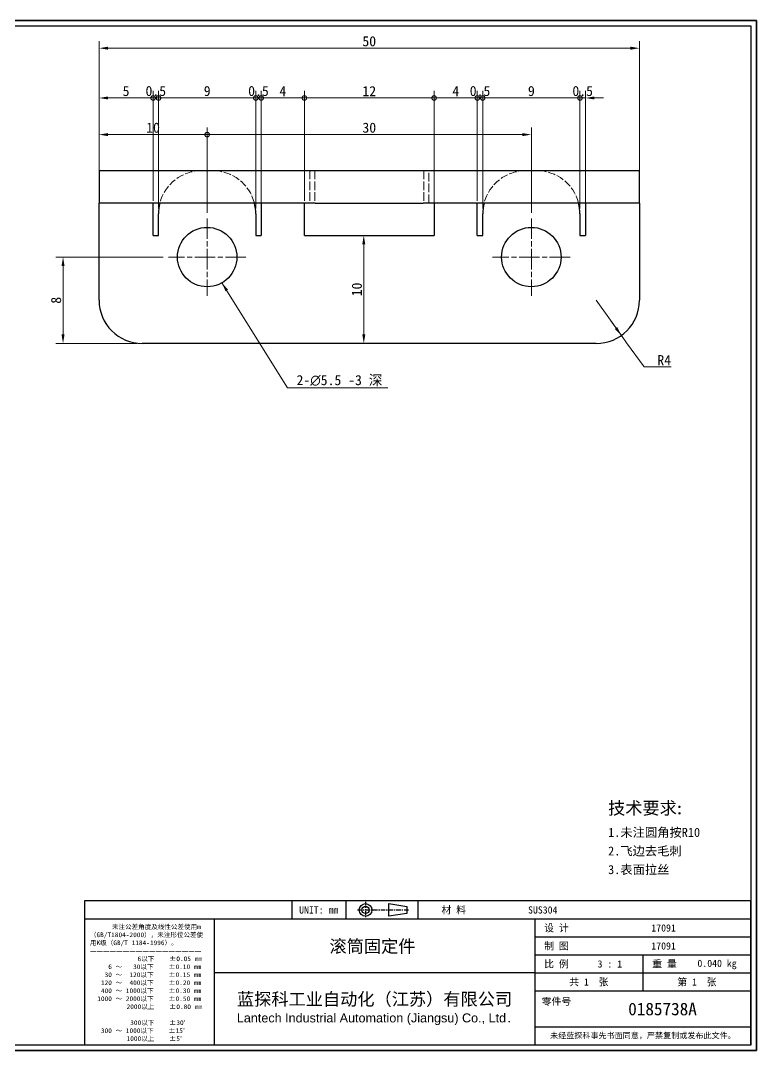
# Model space of a CAD drawing. Header units: millimetres. Extents: x 2 to 138, y 2 to 97.
# Drawn here: x 70.1 to 138.2, y 1.8 to 97.2 of the extents above; entities that cross this region are included whole.
import ezdxf
from ezdxf.enums import TextEntityAlignment as Align

# ---------------------------------------------------------------- set-up
doc = ezdxf.new("R2010")
doc.units = ezdxf.units.MM
doc.header["$LTSCALE"] = 0.333333
doc.linetypes.add('CHAIN', pattern=[0.3543, 0.2362, -0.0295, 0.0591, -0.0295])
doc.linetypes.add('DASHED', pattern=[0.2067, 0.1654, -0.0413])
for name, color, linetype, lineweight in [('1', 7, 'Continuous', 18), ('可见 (ISO)', 7, 'Continuous', 25), ('图框 (ISO)', 7, 'Continuous', 35), ('标题 (ISO)', 7, 'Continuous', 25)]:
    doc.layers.add(name, color=color, linetype=linetype, lineweight=lineweight)
for name, color, linetype, lineweight, true_color in [('中心标记 (ISO)', 1, 'CHAIN', 18, 0xff0000), ('尺寸 (ISO)', 7, 'Continuous', 18, 0x008000), ('符号 (ISO)', 7, 'Continuous', 18, 0x008000), ('隐藏 (ISO)', 5, 'DASHED', 18, 0x0000ff)]:
    doc.layers.add(name, color=color, linetype=linetype, lineweight=lineweight, true_color=true_color)
doc.styles.add('文本样式164', font='SimSun.ttf')
doc.styles.add('文本样式165', font='SimSun.ttf')
doc.styles.add('文本样式74', font='SimSun.ttf')
doc.styles.add('最新国标', font='simfang.ttf')
doc.styles.add('注释文本 (ISO)', font='simfang.ttf')
doc.dimstyles.new('默认 (GB)', dxfattribs={"dimscale": 0.333333, "dimtxt": 2.8, "dimasz": 2.5, "dimexe": 2, "dimexo": 1.5, "dimgap": 0.5, "dimtad": 1, "dimtoh": 1, "dimdsep": 46, "dimtxsty": '最新国标', "dimcen": 0.09, "dimdle": 10, "dimclrd": 256, "dimclre": 256, "dimclrt": 256, "dimaunit": 1, "dimadec": 3, "dimazin": 2, "dimtfac": 0.535714, "dimtdec": 3, "dimtmove": 0, "dimatfit": 3, "dimfxl": 0, "dimtolj": 1, "dimlwd": -1, "dimlwe": -1, "dimarcsym": 0})
doc.dimstyles.new('默认 (GB)$7', dxfattribs={"dimscale": 0.333333, "dimtxt": 2.8, "dimasz": 2.5, "dimexe": 2, "dimexo": 1.5, "dimgap": 0.5, "dimtad": 1, "dimtoh": 1, "dimdsep": 46, "dimtxsty": '最新国标', "dimcen": 0.09, "dimdle": 10, "dimclrd": 256, "dimclre": 256, "dimclrt": 256, "dimaunit": 1, "dimadec": 3, "dimazin": 2, "dimtfac": 0.535714, "dimtdec": 3, "dimtmove": 0, "dimatfit": 3, "dimfxl": 0, "dimtolj": 1, "dimlwd": -1, "dimlwe": -1, "dimarcsym": 0})

# ---------------------------------------------------------------- blocks, each defined once
blk = doc.blocks.new('图框 最新国标')
at = {"layer": '图框 (ISO)'}
for p, q in [((6, 291.5), (414.5, 291.5)), ((414.5, 291.5), (414.5, 5.5)), ((414.5, 5.5), (6, 5.5))]:
    blk.add_line(p, q, dxfattribs=at)
at = {"layer": '图框 (ISO)', "color": 7, "linetype": 'Continuous', "lineweight": 25}
for p, q in [((18, 290), (413, 290)), ((18, 290), (413, 290)), ((413, 290), (413, 7)), ((413, 290), (413, 7)), ((413, 7), (6, 7)), ((413, 7), (18, 7))]:
    blk.add_line(p, q, dxfattribs=at)
at = {"layer": '图框 (ISO)', "style": '文本样式74'}
blk.add_attdef('零件代号_001', (42.7, 287.25), '', height=2.5, rotation=180, dxfattribs=at)
blk = doc.blocks.new('标题栏 最新国标')
at = {"layer": '标题 (ISO)'}
for p, q in [((381.98, -183.84), (196.98, -183.84)), ((196.98, -183.84), (196.98, -223.84)), ((254.48, -183.84), (254.48, -188.84)), ((269.48, -183.84), (269.48, -188.84)), ((281.48, -188.09), (281.48, -184.59)), ((281.48, -184.59), (286.48, -185.34)), ((286.48, -185.34), (286.48, -187.34)), ((289.48, -183.84), (289.48, -188.84)), ((381.98, -223.84), (381.98, -183.84)), ((383.48, -183.84), (383.48, -225.34)), ((286.48, -187.34), (281.48, -188.09)), ((196.98, -188.84), (381.98, -188.84)), ((232.98, -188.84), (232.98, -223.84)), ((321.98, -188.84), (321.98, -223.84)), ((321.98, -193.84), (381.98, -193.84)), ((321.98, -198.84), (381.98, -198.84)), ((351.98, -198.84), (351.98, -208.84)), ((321.98, -203.84), (232.98, -203.84)), ((321.98, -203.84), (381.98, -203.84)), ((321.98, -208.84), (381.98, -208.84)), ((321.98, -218.84), (381.98, -218.84)), ((196.98, -223.84), (381.98, -223.84)), ((383.48, -225.34), (196.98, -225.34))]:
    blk.add_line(p, q, dxfattribs=at)
at = {"layer": '标题 (ISO)', "linetype": 'CHAIN', "ltscale": 5.000333}
blk.add_line((274.98, -184.09), (274.98, -188.59), dxfattribs=at)
at = {"layer": '标题 (ISO)', "linetype": 'CHAIN', "ltscale": 15.834605}
blk.add_line((272.73, -186.34), (286.98, -186.34), dxfattribs=at)
at = {"layer": '标题 (ISO)'}
for radius in [1.75, 1]:
    blk.add_circle((274.98, -186.34), radius, dxfattribs=at)
at = {"layer": '1', "style": '文本样式164'}
for s, p in [('UNIT: mm', (261.98, -186.34)), ('材 料', (299.48, -186.34)), ('设 计', (327.98, -191.34)), ('制 图', (327.98, -196.34)), ('比 例', (327.98, -201.34)), ('重 量', (357.98, -201.34)), ('共 1  张', (336.98, -206.34)), ('第 1  张', (366.98, -206.34))]:
    blk.add_text(s, height=2, dxfattribs=at).set_placement(p, align=Align.MIDDLE_CENTER)
at = {"layer": '标题 (ISO)', "style": '注释文本 (ISO)'}
for s, insert, char_height, attachment_point, line_spacing_factor in [('\\fSimSun|b0|i0;{\\H1.3000;      未注公差角度及线性公差使用m\\P}\\fSimSun|b0|i0;{\\H1.3000;（GB/T1804-2000），未注形位公差使\\P}\\fSimSun|b0|i0;{\\H1.3000;用K级（GB/T 1184-1996）。\\P}\\fSimSun|b0|i0;{\\H1.3000;—————————————————\\P}\\fSimSun|b0|i0;{\\H1.3000;             6以下    ±0.05 mm\\P}\\fSimSun|b0|i0;{\\H1.3000;     6 ～   30以下    ±0.10 mm\\P}\\fSimSun|b0|i0;{\\H1.3000;    30 ～  120以下    ±0.15 mm\\P}\\fSimSun|b0|i0;{\\H1.3000;   120 ～  400以下    ±0.20 mm\\P}\\fSimSun|b0|i0;{\\H1.3000;   400 ～ 1000以下    ±0.30 mm\\P}\\fSimSun|b0|i0;{\\H1.3000;  1000 ～ 2000以下    ±0.50 mm\\P}\\fSimSun|b0|i0;{\\H1.3000;          2000以上    ±0.80 mm\\P}\\fSimSun|b0|i0;{\\H1.3000;\\P}\\fSimSun|b0|i0;{\\H1.3000;           300以下    ±30′\\P}\\fSimSun|b0|i0;{\\H1.3000;   300 ～ 1000以下    ±15′\\P}\\fSimSun|b0|i0;{\\H1.3000;          1000以上    ±5′}', (198.48, -206.63), 1.3, 4, 1.023913), ('{\\fMicrosoft YaHei|b0|i0|c134|p34;\\H1.75x;蓝探科工业自动化（江苏）有限公司\\P\\fArial|b0|i0|c0|p34;\\H0.71429x;Lantech Industrial Automation (Jiangsu) Co., Ltd\\fFangSong|b0|i0|c134|p49;.\\H1.15195x; }', (277.48, -213.84), 2, 5, 0.978695)]:
    blk.add_mtext(s, dxfattribs=dict(at, insert=insert, char_height=char_height, attachment_point=attachment_point, line_spacing_factor=line_spacing_factor))
at = {"layer": '标题 (ISO)', "attachment_point": 5, "style": '注释文本 (ISO)'}
for s, insert, char_height in [('\\fFangSong|b0|i0;零件号', (327.98, -211.84), 2), ('\\fSimSun|b0|i0;{\\H1.6000;未经蓝探科事先书面同意，严禁复制或发布此文件。}', (351.98, -221.34), 1.6)]:
    blk.add_mtext(s, dxfattribs=dict(at, insert=insert, char_height=char_height))
at = {"layer": '标题 (ISO)'}
for tag, p, height, style in [('材料_001', (320.09, -187.33), 2, '注释文本 (ISO)'), ('设计人_001', (354.32, -192.33), 2, '注释文本 (ISO)'), ('库存编号_001', (264.98, -198.16), 3.5, '文本样式165'), ('设计人_001', (354.32, -197.33), 2, '注释文本 (ISO)'), ('视图比例_001', (339.4, -202.33), 2, '注释文本 (ISO)'), ('质量\\P3;_001', (367.12, -202.16), 2, '注释文本 (ISO)'), ('零件代号_001', (347.9, -215.59), 3.5, '文本样式165')]:
    blk.add_attdef(tag, p, '', height=height, dxfattribs=dict(at, style=style))
blk = doc.blocks.new('_DotSmall')
at = {"color": 0, "linetype": 'ByBlock', "const_width": 0.5}
blk.add_lwpolyline([(-0.0625, 0, 1), (0.0625, 0, 1)], format="xyb", close=True, dxfattribs=at)
blk = doc.blocks.new('*D8')
at = {"layer": 'Defpoints', "color": 0, "transparency": 16777216}
for p in [(87.343, 86.611), (87.343, 78.861), (77.343, 77.277)]:
    blk.add_point(p, dxfattribs=at)
at = {"layer": '尺寸 (ISO)', "color": 116, "true_color": 0x00803f, "transparency": 16777216}
for p, q in [((77.343, 77.777), (77.343, 87.277)), ((87.343, 79.361), (87.343, 87.277)), ((78.177, 86.611), (87.343, 86.611))]:
    blk.add_line(p, q, dxfattribs=at)
blk.add_solid([(78.177, 86.75), (78.177, 86.472), (77.343, 86.611)], dxfattribs=at)
at = {"layer": '尺寸 (ISO)', "color": 116, "true_color": 0x00803f, "transparency": 16777216, "xscale": 0.8333333333333333, "yscale": 0.8333333333333333, "zscale": 0.8333333333333333}
blk.add_blockref('_DotSmall', (87.343, 86.611), dxfattribs=at)
at = {"layer": '尺寸 (ISO)', "transparency": 16777216, "insert": (82.34, 87.249), "char_height": 0.9333, "attachment_point": 5, "style": '最新国标'}
blk.add_mtext('\\A1;10', dxfattribs=at)
blk = doc.blocks.new('*D10')
at = {"layer": 'Defpoints', "color": 0, "transparency": 16777216}
for p in [(117.343, 86.611), (87.343, 78.861), (117.343, 78.861)]:
    blk.add_point(p, dxfattribs=at)
at = {"layer": '尺寸 (ISO)', "color": 116, "true_color": 0x00803f, "transparency": 16777216}
for p, q in [((87.343, 79.361), (87.343, 87.277)), ((117.343, 79.361), (117.343, 87.277)), ((87.343, 86.611), (116.51, 86.611))]:
    blk.add_line(p, q, dxfattribs=at)
blk.add_solid([(116.51, 86.75), (116.51, 86.472), (117.343, 86.611)], dxfattribs=at)
at = {"layer": '尺寸 (ISO)', "color": 116, "true_color": 0x00803f, "transparency": 16777216, "xscale": 0.8333333333333333, "yscale": 0.8333333333333333, "zscale": 0.8333333333333333, "rotation": 180}
blk.add_blockref('_DotSmall', (87.343, 86.611), dxfattribs=at)
at = {"layer": '尺寸 (ISO)', "transparency": 16777216, "insert": (102.347, 87.249), "char_height": 0.9333, "attachment_point": 5, "style": '最新国标'}
blk.add_mtext('\\A1;30', dxfattribs=at)
blk = doc.blocks.new('*D11')
at = {"layer": 'Defpoints', "color": 0, "transparency": 16777216}
for p in [(82.343, 90.004), (82.343, 80.277), (77.343, 77.277)]:
    blk.add_point(p, dxfattribs=at)
at = {"layer": '尺寸 (ISO)', "color": 116, "true_color": 0x00803f, "transparency": 16777216}
for p, q in [((77.343, 77.777), (77.343, 90.67)), ((82.343, 80.777), (82.343, 90.67)), ((78.177, 90.004), (82.343, 90.004))]:
    blk.add_line(p, q, dxfattribs=at)
blk.add_solid([(78.177, 90.143), (78.177, 89.865), (77.343, 90.004)], dxfattribs=at)
at = {"layer": '尺寸 (ISO)', "color": 116, "true_color": 0x00803f, "transparency": 16777216, "xscale": 0.8333333333333333, "yscale": 0.8333333333333333, "zscale": 0.8333333333333333}
blk.add_blockref('_DotSmall', (82.343, 90.004), dxfattribs=at)
at = {"layer": '尺寸 (ISO)', "transparency": 16777216, "insert": (79.84, 90.642), "char_height": 0.9333, "attachment_point": 5, "style": '最新国标'}
blk.add_mtext('\\A1;5', dxfattribs=at)
blk = doc.blocks.new('*D12')
at = {"layer": 'Defpoints', "color": 0, "transparency": 16777216}
for p in [(82.843, 90.004), (82.343, 80.277), (82.843, 79.277)]:
    blk.add_point(p, dxfattribs=at)
at = {"layer": '尺寸 (ISO)', "color": 116, "true_color": 0x00803f, "transparency": 16777216}
for p, q in [((82.343, 80.777), (82.343, 90.67)), ((82.843, 79.777), (82.843, 90.67)), ((82.343, 90.004), (82.843, 90.004))]:
    blk.add_line(p, q, dxfattribs=at)
at = {"layer": '尺寸 (ISO)', "color": 116, "true_color": 0x00803f, "transparency": 16777216, "xscale": 0.8333333333333333, "yscale": 0.8333333333333333, "zscale": 0.8333333333333333, "rotation": 180}
blk.add_blockref('_DotSmall', (82.343, 90.004), dxfattribs=at)
at = {"layer": '尺寸 (ISO)', "color": 116, "true_color": 0x00803f, "transparency": 16777216, "xscale": 0.8333333333333333, "yscale": 0.8333333333333333, "zscale": 0.8333333333333333}
blk.add_blockref('_DotSmall', (82.843, 90.004), dxfattribs=at)
at = {"layer": '尺寸 (ISO)', "transparency": 16777216, "insert": (82.593, 90.645), "char_height": 0.9333, "attachment_point": 5, "style": '最新国标'}
blk.add_mtext('\\A1;0.5', dxfattribs=at)
blk = doc.blocks.new('*D13')
at = {"layer": 'Defpoints', "color": 0, "transparency": 16777216}
for p in [(91.843, 90.004), (82.843, 79.277), (91.843, 79.277)]:
    blk.add_point(p, dxfattribs=at)
at = {"layer": '尺寸 (ISO)', "color": 116, "true_color": 0x00803f, "transparency": 16777216}
for p, q in [((82.843, 79.777), (82.843, 90.67)), ((91.843, 79.777), (91.843, 90.67)), ((82.843, 90.004), (91.843, 90.004))]:
    blk.add_line(p, q, dxfattribs=at)
at = {"layer": '尺寸 (ISO)', "color": 116, "true_color": 0x00803f, "transparency": 16777216, "xscale": 0.8333333333333333, "yscale": 0.8333333333333333, "zscale": 0.8333333333333333, "rotation": 180}
blk.add_blockref('_DotSmall', (82.843, 90.004), dxfattribs=at)
at = {"layer": '尺寸 (ISO)', "color": 116, "true_color": 0x00803f, "transparency": 16777216, "xscale": 0.8333333333333333, "yscale": 0.8333333333333333, "zscale": 0.8333333333333333}
blk.add_blockref('_DotSmall', (91.843, 90.004), dxfattribs=at)
at = {"layer": '尺寸 (ISO)', "transparency": 16777216, "insert": (87.347, 90.642), "char_height": 0.9333, "attachment_point": 5, "style": '最新国标'}
blk.add_mtext('\\A1;9', dxfattribs=at)
blk = doc.blocks.new('*D14')
at = {"layer": 'Defpoints', "color": 0, "transparency": 16777216}
for p in [(92.343, 90.004), (92.343, 80.277), (91.843, 79.277)]:
    blk.add_point(p, dxfattribs=at)
at = {"layer": '尺寸 (ISO)', "color": 116, "true_color": 0x00803f, "transparency": 16777216}
for p, q in [((91.843, 79.777), (91.843, 90.67)), ((92.343, 80.777), (92.343, 90.67)), ((91.843, 90.004), (92.343, 90.004))]:
    blk.add_line(p, q, dxfattribs=at)
at = {"layer": '尺寸 (ISO)', "color": 116, "true_color": 0x00803f, "transparency": 16777216, "xscale": 0.8333333333333333, "yscale": 0.8333333333333333, "zscale": 0.8333333333333333, "rotation": 180}
blk.add_blockref('_DotSmall', (91.843, 90.004), dxfattribs=at)
at = {"layer": '尺寸 (ISO)', "color": 116, "true_color": 0x00803f, "transparency": 16777216, "xscale": 0.8333333333333333, "yscale": 0.8333333333333333, "zscale": 0.8333333333333333}
blk.add_blockref('_DotSmall', (92.343, 90.004), dxfattribs=at)
at = {"layer": '尺寸 (ISO)', "transparency": 16777216, "insert": (92.093, 90.645), "char_height": 0.9333, "attachment_point": 5, "style": '最新国标'}
blk.add_mtext('\\A1;0.5', dxfattribs=at)
blk = doc.blocks.new('*D15')
at = {"layer": 'Defpoints', "color": 0, "transparency": 16777216}
for p in [(96.343, 90.004), (92.343, 80.277), (96.343, 80.277)]:
    blk.add_point(p, dxfattribs=at)
at = {"layer": '尺寸 (ISO)', "color": 116, "true_color": 0x00803f, "transparency": 16777216}
for p, q in [((92.343, 80.777), (92.343, 90.67)), ((96.343, 80.777), (96.343, 90.67)), ((92.343, 90.004), (96.343, 90.004))]:
    blk.add_line(p, q, dxfattribs=at)
at = {"layer": '尺寸 (ISO)', "color": 116, "true_color": 0x00803f, "transparency": 16777216, "xscale": 0.8333333333333333, "yscale": 0.8333333333333333, "zscale": 0.8333333333333333, "rotation": 180}
blk.add_blockref('_DotSmall', (92.343, 90.004), dxfattribs=at)
at = {"layer": '尺寸 (ISO)', "color": 116, "true_color": 0x00803f, "transparency": 16777216, "xscale": 0.8333333333333333, "yscale": 0.8333333333333333, "zscale": 0.8333333333333333}
blk.add_blockref('_DotSmall', (96.343, 90.004), dxfattribs=at)
at = {"layer": '尺寸 (ISO)', "transparency": 16777216, "insert": (94.347, 90.637), "char_height": 0.9333, "attachment_point": 5, "style": '最新国标'}
blk.add_mtext('\\A1;4', dxfattribs=at)
blk = doc.blocks.new('*D16')
at = {"layer": 'Defpoints', "color": 0, "transparency": 16777216}
for p in [(108.343, 90.004), (96.343, 80.277), (108.343, 80.277)]:
    blk.add_point(p, dxfattribs=at)
at = {"layer": '尺寸 (ISO)', "color": 116, "true_color": 0x00803f, "transparency": 16777216}
for p, q in [((96.343, 80.777), (96.343, 90.67)), ((108.343, 80.777), (108.343, 90.67)), ((96.343, 90.004), (108.343, 90.004))]:
    blk.add_line(p, q, dxfattribs=at)
at = {"layer": '尺寸 (ISO)', "color": 116, "true_color": 0x00803f, "transparency": 16777216, "xscale": 0.8333333333333333, "yscale": 0.8333333333333333, "zscale": 0.8333333333333333, "rotation": 180}
blk.add_blockref('_DotSmall', (96.343, 90.004), dxfattribs=at)
at = {"layer": '尺寸 (ISO)', "color": 116, "true_color": 0x00803f, "transparency": 16777216, "xscale": 0.8333333333333333, "yscale": 0.8333333333333333, "zscale": 0.8333333333333333}
blk.add_blockref('_DotSmall', (108.343, 90.004), dxfattribs=at)
at = {"layer": '尺寸 (ISO)', "transparency": 16777216, "insert": (102.347, 90.637), "char_height": 0.9333, "attachment_point": 5, "style": '最新国标'}
blk.add_mtext('\\A1;12', dxfattribs=at)
blk = doc.blocks.new('*D17')
at = {"layer": 'Defpoints', "color": 0, "transparency": 16777216}
for p in [(112.343, 90.004), (108.343, 80.277), (112.343, 80.277)]:
    blk.add_point(p, dxfattribs=at)
at = {"layer": '尺寸 (ISO)', "color": 116, "true_color": 0x00803f, "transparency": 16777216}
for p, q in [((108.343, 80.777), (108.343, 90.67)), ((112.343, 80.777), (112.343, 90.67)), ((108.343, 90.004), (112.343, 90.004))]:
    blk.add_line(p, q, dxfattribs=at)
at = {"layer": '尺寸 (ISO)', "color": 116, "true_color": 0x00803f, "transparency": 16777216, "xscale": 0.8333333333333333, "yscale": 0.8333333333333333, "zscale": 0.8333333333333333, "rotation": 180}
blk.add_blockref('_DotSmall', (108.343, 90.004), dxfattribs=at)
at = {"layer": '尺寸 (ISO)', "color": 116, "true_color": 0x00803f, "transparency": 16777216, "xscale": 0.8333333333333333, "yscale": 0.8333333333333333, "zscale": 0.8333333333333333}
blk.add_blockref('_DotSmall', (112.343, 90.004), dxfattribs=at)
at = {"layer": '尺寸 (ISO)', "transparency": 16777216, "insert": (110.347, 90.637), "char_height": 0.9333, "attachment_point": 5, "style": '最新国标'}
blk.add_mtext('\\A1;4', dxfattribs=at)
blk = doc.blocks.new('*D18')
at = {"layer": 'Defpoints', "color": 0, "transparency": 16777216}
for p in [(112.843, 90.004), (112.343, 80.277), (112.843, 79.277)]:
    blk.add_point(p, dxfattribs=at)
at = {"layer": '尺寸 (ISO)', "color": 116, "true_color": 0x00803f, "transparency": 16777216}
for p, q in [((112.343, 80.777), (112.343, 90.67)), ((112.843, 79.777), (112.843, 90.67)), ((112.343, 90.004), (112.843, 90.004))]:
    blk.add_line(p, q, dxfattribs=at)
at = {"layer": '尺寸 (ISO)', "color": 116, "true_color": 0x00803f, "transparency": 16777216, "xscale": 0.8333333333333333, "yscale": 0.8333333333333333, "zscale": 0.8333333333333333, "rotation": 180}
blk.add_blockref('_DotSmall', (112.343, 90.004), dxfattribs=at)
at = {"layer": '尺寸 (ISO)', "color": 116, "true_color": 0x00803f, "transparency": 16777216, "xscale": 0.8333333333333333, "yscale": 0.8333333333333333, "zscale": 0.8333333333333333}
blk.add_blockref('_DotSmall', (112.843, 90.004), dxfattribs=at)
at = {"layer": '尺寸 (ISO)', "transparency": 16777216, "insert": (112.593, 90.645), "char_height": 0.9333, "attachment_point": 5, "style": '最新国标'}
blk.add_mtext('\\A1;0.5', dxfattribs=at)
blk = doc.blocks.new('*D19')
at = {"layer": 'Defpoints', "color": 0, "transparency": 16777216}
for p in [(121.843, 90.004), (112.843, 79.277), (121.843, 79.277)]:
    blk.add_point(p, dxfattribs=at)
at = {"layer": '尺寸 (ISO)', "color": 116, "true_color": 0x00803f, "transparency": 16777216}
for p, q in [((112.843, 79.777), (112.843, 90.67)), ((121.843, 79.777), (121.843, 90.67)), ((112.843, 90.004), (121.843, 90.004))]:
    blk.add_line(p, q, dxfattribs=at)
at = {"layer": '尺寸 (ISO)', "color": 116, "true_color": 0x00803f, "transparency": 16777216, "xscale": 0.8333333333333333, "yscale": 0.8333333333333333, "zscale": 0.8333333333333333, "rotation": 180}
blk.add_blockref('_DotSmall', (112.843, 90.004), dxfattribs=at)
at = {"layer": '尺寸 (ISO)', "color": 116, "true_color": 0x00803f, "transparency": 16777216, "xscale": 0.8333333333333333, "yscale": 0.8333333333333333, "zscale": 0.8333333333333333}
blk.add_blockref('_DotSmall', (121.843, 90.004), dxfattribs=at)
at = {"layer": '尺寸 (ISO)', "transparency": 16777216, "insert": (117.347, 90.642), "char_height": 0.9333, "attachment_point": 5, "style": '最新国标'}
blk.add_mtext('\\A1;9', dxfattribs=at)
blk = doc.blocks.new('*D20')
at = {"layer": 'Defpoints', "color": 0, "transparency": 16777216}
for p in [(122.343, 90.004), (122.343, 80.277), (121.843, 79.277)]:
    blk.add_point(p, dxfattribs=at)
at = {"layer": '尺寸 (ISO)', "color": 116, "true_color": 0x00803f, "transparency": 16777216}
for p, q in [((121.843, 79.777), (121.843, 90.67)), ((122.343, 80.777), (122.343, 90.67)), ((121.843, 90.004), (121.01, 90.004)), ((121.843, 90.004), (122.343, 90.004)), ((123.177, 90.004), (124.01, 90.004))]:
    blk.add_line(p, q, dxfattribs=at)
blk.add_solid([(123.177, 90.143), (123.177, 89.865), (122.343, 90.004)], dxfattribs=at)
at = {"layer": '尺寸 (ISO)', "color": 116, "true_color": 0x00803f, "transparency": 16777216, "xscale": 0.8333333333333333, "yscale": 0.8333333333333333, "zscale": 0.8333333333333333}
blk.add_blockref('_DotSmall', (121.843, 90.004), dxfattribs=at)
at = {"layer": '尺寸 (ISO)', "transparency": 16777216, "insert": (122.093, 90.645), "char_height": 0.9333, "attachment_point": 5, "style": '最新国标'}
blk.add_mtext('\\A1;0.5', dxfattribs=at)
blk = doc.blocks.new('*D21')
at = {"layer": 'Defpoints', "color": 0, "transparency": 16777216}
for p in [(83.76, 75.277), (74.01, 67.277), (81.343, 67.277)]:
    blk.add_point(p, dxfattribs=at)
at = {"layer": '尺寸 (ISO)', "color": 116, "true_color": 0x00803f, "transparency": 16777216}
for p, q in [((83.26, 75.277), (73.343, 75.277)), ((74.01, 74.444), (74.01, 68.111)), ((80.843, 67.277), (73.343, 67.277))]:
    blk.add_line(p, q, dxfattribs=at)
for points in [[(73.871, 74.444), (74.149, 74.444), (74.01, 75.277)], [(73.871, 68.111), (74.149, 68.111), (74.01, 67.277)]]:
    blk.add_solid(points, dxfattribs=at)
at = {"layer": '尺寸 (ISO)', "transparency": 16777216, "insert": (73.371, 71.277), "char_height": 0.9333, "attachment_point": 5, "rotation": 90, "style": '最新国标'}
blk.add_mtext('\\A1;8', dxfattribs=at)
blk = doc.blocks.new('*D22')
at = {"layer": 'Defpoints', "color": 0, "transparency": 16777216}
for p in [(101.838, 77.277), (101.838, 67.277), (101.838, 67.277)]:
    blk.add_point(p, dxfattribs=at)
at = {"layer": '尺寸 (ISO)', "color": 116, "true_color": 0x00803f, "transparency": 16777216}
blk.add_line((101.838, 76.444), (101.838, 68.111), dxfattribs=at)
for points in [[(101.699, 76.444), (101.977, 76.444), (101.838, 77.277)], [(101.699, 68.111), (101.977, 68.111), (101.838, 67.277)]]:
    blk.add_solid(points, dxfattribs=at)
at = {"layer": '尺寸 (ISO)', "transparency": 16777216, "insert": (101.2, 72.277), "char_height": 0.9333, "attachment_point": 5, "rotation": 90, "style": '最新国标'}
blk.add_mtext('\\A1;10', dxfattribs=at)
blk = doc.blocks.new('*D25')
at = {"layer": 'Defpoints', "color": 0, "transparency": 16777216}
for p in [(127.343, 94.611), (77.343, 77.277), (127.343, 77.277)]:
    blk.add_point(p, dxfattribs=at)
at = {"layer": '尺寸 (ISO)', "color": 116, "true_color": 0x00803f, "transparency": 16777216}
for p, q in [((77.343, 77.777), (77.343, 95.277)), ((78.177, 94.611), (126.51, 94.611)), ((127.343, 77.777), (127.343, 95.277))]:
    blk.add_line(p, q, dxfattribs=at)
for points in [[(78.177, 94.75), (78.177, 94.472), (77.343, 94.611)], [(126.51, 94.75), (126.51, 94.472), (127.343, 94.611)]]:
    blk.add_solid(points, dxfattribs=at)
at = {"layer": '尺寸 (ISO)', "transparency": 16777216, "insert": (102.343, 95.249), "char_height": 0.9333, "attachment_point": 5, "style": '最新国标'}
blk.add_mtext('\\A1;50', dxfattribs=at)
blk = doc.blocks.new('*D34')
at = {"layer": 'Defpoints', "color": 0, "transparency": 16777216}
for p in [(123.343, 71.277), (125.673, 68.026)]:
    blk.add_point(p, dxfattribs=at)
at = {"layer": '尺寸 (ISO)', "color": 116, "true_color": 0x00803f, "transparency": 16777216}
for p, q in [((123.343, 71.277), (125.673, 68.026)), ((125.188, 68.703), (124.702, 69.381)), ((125.673, 68.026), (126.158, 67.348)), ((127.769, 65.1), (126.158, 67.348)), ((130.272, 65.1), (127.769, 65.1))]:
    blk.add_line(p, q, dxfattribs=at)
blk.add_solid([(125.301, 68.784), (125.075, 68.622), (125.673, 68.026)], dxfattribs=at)
at = {"layer": '尺寸 (ISO)', "transparency": 16777216, "insert": (129.634, 65.734), "char_height": 0.9333, "attachment_point": 5, "style": '最新国标'}
blk.add_mtext('\\A1;R4', dxfattribs=at)

msp = doc.modelspace()

# ---------------------------------------------------------------- linework, layer by layer
at = {"layer": '中心标记 (ISO)', "ltscale": 23.990969}
for p, q in [((87.3433, 78.8606), (87.3433, 71.694)), ((117.3433, 78.8606), (117.3433, 71.694)), ((90.9267, 75.2773), (83.76, 75.2773)), ((120.9267, 75.2773), (113.76, 75.2773))]:
    msp.add_line(p, q, dxfattribs=at)
at = {"layer": '可见 (ISO)'}
for p, q in [((77.3433, 83.2773), (97.3433, 83.2773)), ((77.3433, 83.2773), (77.3433, 80.2773)), ((97.3433, 83.2773), (107.3433, 83.2773)), ((107.3433, 83.2773), (127.3433, 83.2773)), ((127.3433, 80.2773), (127.3433, 83.2773)), ((97.3433, 80.2773), (77.3433, 80.2773)), ((77.3433, 77.2773), (77.3433, 80.2773)), ((82.3433, 77.2773), (82.3433, 80.2773)), ((92.3433, 80.2773), (92.3433, 77.2773)), ((96.3433, 77.2773), (96.3433, 80.2773)), ((97.3433, 80.2773), (107.3433, 80.2773)), ((127.3433, 80.2773), (107.3433, 80.2773)), ((108.3433, 80.2773), (108.3433, 77.2773)), ((112.3433, 77.2773), (112.3433, 80.2773)), ((122.3433, 80.2773), (122.3433, 77.2773)), ((127.3433, 80.2773), (127.3433, 77.2773)), ((82.8433, 77.2773), (82.8433, 79.2773)), ((91.8433, 79.2773), (91.8433, 77.2773)), ((112.8433, 77.2773), (112.8433, 79.2773)), ((121.8433, 79.2773), (121.8433, 77.2773)), ((77.3433, 71.2773), (77.3433, 77.2773)), ((82.3433, 77.2773), (82.8433, 77.2773)), ((91.8433, 77.2773), (92.3433, 77.2773)), ((96.3433, 77.2773), (108.3433, 77.2773)), ((112.3433, 77.2773), (112.8433, 77.2773)), ((121.8433, 77.2773), (122.3433, 77.2773)), ((127.3433, 77.2773), (127.3433, 71.2773)), ((123.3433, 67.2773), (81.3433, 67.2773))]:
    msp.add_line(p, q, dxfattribs=at)
for centre in [(87.3433, 75.2773), (117.3433, 75.2773)]:
    msp.add_circle(centre, 2.75, dxfattribs=at)
for centre, start, end in [((86.8433, 79.2773), 165.522488, 180), ((87.8433, 79.2773), 0, 14.477512), ((116.8433, 79.2773), 165.522488, 180), ((117.8433, 79.2773), 0, 14.477512), ((81.3433, 71.2773), 180, 270), ((123.3433, 71.2773), 270, 0)]:
    msp.add_arc(centre, 4, start, end, dxfattribs=at)
at = {"layer": '隐藏 (ISO)', "ltscale": 14.513788}
for p, q in [((82.3433, 83.2773), (82.3433, 80.2773)), ((92.3433, 80.2773), (92.3433, 83.2773)), ((96.3433, 83.2773), (96.3433, 80.2773)), ((96.8433, 83.2773), (96.8433, 80.2773)), ((97.2933, 83.2773), (97.2933, 80.2773)), ((107.3933, 83.2773), (107.3933, 80.2773)), ((107.8433, 80.2773), (107.8433, 83.2773)), ((108.3433, 80.2773), (108.3433, 83.2773)), ((112.3433, 83.2773), (112.3433, 80.2773)), ((122.3433, 80.2773), (122.3433, 83.2773))]:
    msp.add_line(p, q, dxfattribs=at)
at = {"layer": '隐藏 (ISO)', "ltscale": 12.753905}
for centre, start, end in [((86.8433, 79.2773), 90, 165.522488), ((87.8433, 79.2773), 14.477512, 90), ((116.8433, 79.2773), 90, 165.522488), ((117.8433, 79.2773), 14.477512, 90)]:
    msp.add_arc(centre, 4, start, end, dxfattribs=at)

# ---------------------------------------------------------------- block references
at = {"xscale": 0.3333333333333333, "yscale": 0.3333333333333333, "zscale": 0.3333333333333333}
msp.add_blockref('图框 最新国标', (0, 0), dxfattribs=at)
ref = msp.add_blockref('标题栏 最新国标', (10.3392, 76.9481), dxfattribs=dict(xscale=0.3333333333333333, yscale=0.3333333333333333, zscale=0.3333333333333333))
ref.add_attrib('零件代号_001', '0185738A', (126.3068, 5.0833), dxfattribs={"layer": '标题 (ISO)', "height": 1.16667, "style": '文本样式165'})
ref.add_attrib('库存编号_001', '滚筒固定件', (98.6653, 10.8939), dxfattribs={"layer": '标题 (ISO)', "height": 1.16667, "style": '文本样式165'})
ref.add_attrib('质量\\P3;_001', '0.040 kg', (132.7124, 9.561), dxfattribs={"layer": '标题 (ISO)', "height": 0.66667, "style": '注释文本 (ISO)'})
ref.add_attrib('视图比例_001', '3 : 1', (123.4724, 9.5057), dxfattribs={"layer": '标题 (ISO)', "height": 0.66667, "style": '注释文本 (ISO)'})
ref.add_attrib('设计人_001', '17091', (128.4457, 12.8371), dxfattribs={"layer": '标题 (ISO)', "height": 0.66667, "style": '注释文本 (ISO)'})
ref.add_attrib('设计人_001', '17091', (128.4457, 11.1705), dxfattribs={"layer": '标题 (ISO)', "height": 0.66667, "style": '注释文本 (ISO)'})
ref.add_attrib('材料_001', 'SUS304', (117.0371, 14.5038), dxfattribs={"layer": '标题 (ISO)', "height": 0.66667, "style": '注释文本 (ISO)'})

# ---------------------------------------------------------------- texts
at = {"layer": '符号 (ISO)'}
for s, insert, char_height, width, attachment_point, line_spacing_factor, style in [('2-\\fAIGDT|b0|i0;{\\H0.9333;n}\\fFangSong|b0|i0;{\\H0.9333;5.5 -3 深}', (95.6165, 63.323), 0.933333, 8.818246, 7, 0.49, '最新国标'), ('{\\H1.75005x;技术要求\\fCalibri|b0|i0|c0|p34;:\\fFangSong|b0|i0|c134|p49;\\P\\H0.71424x;1.未注圆角按R10\\P2.飞边去毛刺\\P3.表面拉丝}', (124.4427, 21.4568), 0.666667, 9.356725, 4, 1.240703, '注释文本 (ISO)')]:
    msp.add_mtext(s, dxfattribs=dict(at, insert=insert, char_height=char_height, width=width, attachment_point=attachment_point, line_spacing_factor=line_spacing_factor, style=style))

# ---------------------------------------------------------------- dimensions: what is measured, and where the dimension line sits
at = {"layer": '尺寸 (ISO)', "color": 116, "true_color": 0x00803f}
dim = msp.add_linear_dim(base=(127.3433, 94.6106), p1=(77.3433, 77.2773), p2=(127.3433, 77.2773), dimstyle='默认 (GB)', override={"dimgap": 0.5, "dimtoh": 0, "dimdec": 2, "dimtol": 0, "dimlim": 0, "dimtp": 0, "dimtm": 0, "dimtdec": 3, "dimtofl": 0, "dimatfit": 1}, dxfattribs=at)
dim.commit()
dim.dimension.update_dxf_attribs({"geometry": '*D25', "text_midpoint": (102.3433, 94.6106), "dimtype": 160})
for base, p1, p2, angle, override, picture, middle in [((82.3433, 90.0038), (77.3433, 77.2773), (82.3433, 80.2773), 180, {"dimgap": 0.5, "dimtoh": 0, "dimdec": 2, "dimblk2": 'DotSmall', "dimsah": 1, "dimdle": 0, "dimtol": 0, "dimlim": 0, "dimtp": 0, "dimtm": 0, "dimtdec": 3, "dimtofl": 0, "dimatfit": 1}, '*D11', (79.84, 90.0038)), ((82.8433, 90.0038), (82.3433, 80.2773), (82.8433, 79.2773), 180, {"dimgap": 0.5, "dimtoh": 0, "dimdec": 2, "dimblk1": 'DotSmall', "dimblk2": 'DotSmall', "dimsah": 1, "dimdle": 0, "dimtol": 0, "dimlim": 0, "dimtp": 0, "dimtm": 0, "dimtdec": 3, "dimtofl": 1, "dimatfit": 1}, '*D12', (82.5933, 90.0038)), ((91.8433, 90.0038), (82.8433, 79.2773), (91.8433, 79.2773), 180, {"dimgap": 0.5, "dimtoh": 0, "dimdec": 2, "dimblk1": 'DotSmall', "dimblk2": 'DotSmall', "dimsah": 1, "dimdle": 0, "dimtol": 0, "dimlim": 0, "dimtp": 0, "dimtm": 0, "dimtdec": 3, "dimtofl": 0, "dimatfit": 1}, '*D13', (87.3467, 90.0038)), ((92.3433, 90.0038), (91.8433, 79.2773), (92.3433, 80.2773), 180, {"dimgap": 0.5, "dimtoh": 0, "dimdec": 2, "dimblk1": 'DotSmall', "dimblk2": 'DotSmall', "dimsah": 1, "dimdle": 0, "dimtol": 0, "dimlim": 0, "dimtp": 0, "dimtm": 0, "dimtdec": 3, "dimtofl": 1, "dimatfit": 1}, '*D14', (92.0933, 90.0038)), ((96.3433, 90.0038), (92.3433, 80.2773), (96.3433, 80.2773), 180, {"dimgap": 0.5, "dimtoh": 0, "dimdec": 2, "dimblk1": 'DotSmall', "dimblk2": 'DotSmall', "dimsah": 1, "dimdle": 0, "dimtol": 0, "dimlim": 0, "dimtp": 0, "dimtm": 0, "dimtdec": 3, "dimtofl": 0, "dimatfit": 1}, '*D15', (94.3467, 90.0038)), ((108.3433, 90.0038), (96.3433, 80.2773), (108.3433, 80.2773), 180, {"dimgap": 0.5, "dimtoh": 0, "dimdec": 2, "dimblk1": 'DotSmall', "dimblk2": 'DotSmall', "dimsah": 1, "dimdle": 0, "dimtol": 0, "dimlim": 0, "dimtp": 0, "dimtm": 0, "dimtdec": 3, "dimtofl": 0, "dimatfit": 1}, '*D16', (102.3467, 90.0038)), ((112.3433, 90.0038), (108.3433, 80.2773), (112.3433, 80.2773), 180, {"dimgap": 0.5, "dimtoh": 0, "dimdec": 2, "dimblk1": 'DotSmall', "dimblk2": 'DotSmall', "dimsah": 1, "dimdle": 0, "dimtol": 0, "dimlim": 0, "dimtp": 0, "dimtm": 0, "dimtdec": 3, "dimtofl": 0, "dimatfit": 1}, '*D17', (110.3467, 90.0038)), ((112.8433, 90.0038), (112.3433, 80.2773), (112.8433, 79.2773), 180, {"dimgap": 0.5, "dimtoh": 0, "dimdec": 2, "dimblk1": 'DotSmall', "dimblk2": 'DotSmall', "dimsah": 1, "dimdle": 0, "dimtol": 0, "dimlim": 0, "dimtp": 0, "dimtm": 0, "dimtdec": 3, "dimtofl": 1, "dimatfit": 1}, '*D18', (112.5933, 90.0038)), ((121.8433, 90.0038), (112.8433, 79.2773), (121.8433, 79.2773), 180, {"dimgap": 0.5, "dimtoh": 0, "dimdec": 2, "dimblk1": 'DotSmall', "dimblk2": 'DotSmall', "dimsah": 1, "dimdle": 0, "dimtol": 0, "dimlim": 0, "dimtp": 0, "dimtm": 0, "dimtdec": 3, "dimtofl": 0, "dimatfit": 1}, '*D19', (117.3467, 90.0038)), ((122.3433, 90.0038), (121.8433, 79.2773), (122.3433, 80.2773), 180, {"dimgap": 0.5, "dimtoh": 0, "dimdec": 2, "dimblk1": 'DotSmall', "dimsah": 1, "dimdle": 0, "dimtol": 0, "dimlim": 0, "dimtp": 0, "dimtm": 0, "dimtdec": 3, "dimtofl": 1, "dimatfit": 1}, '*D20', (122.0933, 90.0038)), ((87.3433, 86.6106), (77.3433, 77.2773), (87.3433, 78.8606), 180, {"dimgap": 0.5, "dimtoh": 0, "dimdec": 2, "dimblk2": 'DotSmall', "dimsah": 1, "dimdle": 0, "dimtol": 0, "dimlim": 0, "dimtp": 0, "dimtm": 0, "dimtdec": 3, "dimtofl": 0, "dimatfit": 1}, '*D8', (82.34, 86.6106)), ((117.3433, 86.6106), (87.3433, 78.8606), (117.3433, 78.8606), 180, {"dimgap": 0.5, "dimtoh": 0, "dimdec": 2, "dimblk1": 'DotSmall', "dimsah": 1, "dimdle": 0, "dimtol": 0, "dimlim": 0, "dimtp": 0, "dimtm": 0, "dimtdec": 3, "dimtofl": 0, "dimatfit": 1}, '*D10', (102.3467, 86.6106)), ((101.8383, 67.2773), (101.8383, 77.2773), (101.8383, 67.2773), 270, {"dimgap": 0.5, "dimtoh": 0, "dimdec": 2, "dimse1": 1, "dimse2": 1, "dimtol": 0, "dimlim": 0, "dimtp": 0, "dimtm": 0, "dimtdec": 3, "dimtofl": 0, "dimatfit": 1}, '*D22', (101.8383, 72.2773)), ((74.01, 67.2773), (83.76, 75.2773), (81.3433, 67.2773), 90, {"dimgap": 0.5, "dimtoh": 0, "dimdec": 2, "dimtol": 0, "dimlim": 0, "dimtp": 0, "dimtm": 0, "dimtdec": 3, "dimtofl": 0, "dimatfit": 1}, '*D21', (74.01, 71.2773))]:
    dim = msp.add_linear_dim(base=base, p1=p1, p2=p2, angle=angle, dimstyle='默认 (GB)', override=override, dxfattribs=at)
    dim.commit()
    dim.dimension.update_dxf_attribs({"geometry": picture, "text_midpoint": middle, "dimtype": 160})
dim = msp.add_radius_dim(center=(123.3433, 71.2773), mpoint=(125.673, 68.0257), dimstyle='默认 (GB)', override={"dimgap": 0.5, "dimtih": 1, "dimdec": 2, "dimlfac": 1, "dimcen": 0, "dimtol": 0, "dimlim": 0, "dimtp": 0, "dimtm": 0, "dimtdec": 3}, dxfattribs=at)
dim.commit()
dim.dimension.update_dxf_attribs({"geometry": '*D34', "text_midpoint": (129.6342, 65.1003), "dimtype": 164})

# ---------------------------------------------------------------- leaders
at = {"layer": '符号 (ISO)', "annotation_type": 0, "has_hookline": 1, "hookline_direction": 0, "text_width": 8.4347}
msp.add_leader([(88.7154, 72.894), (94.7832, 63.1674), (95.6165, 63.1674)], dimstyle='默认 (GB)$7', override={"dimgap": 0, "dimtad": 1}, dxfattribs=at)

doc.saveas('drawing.dxf')
